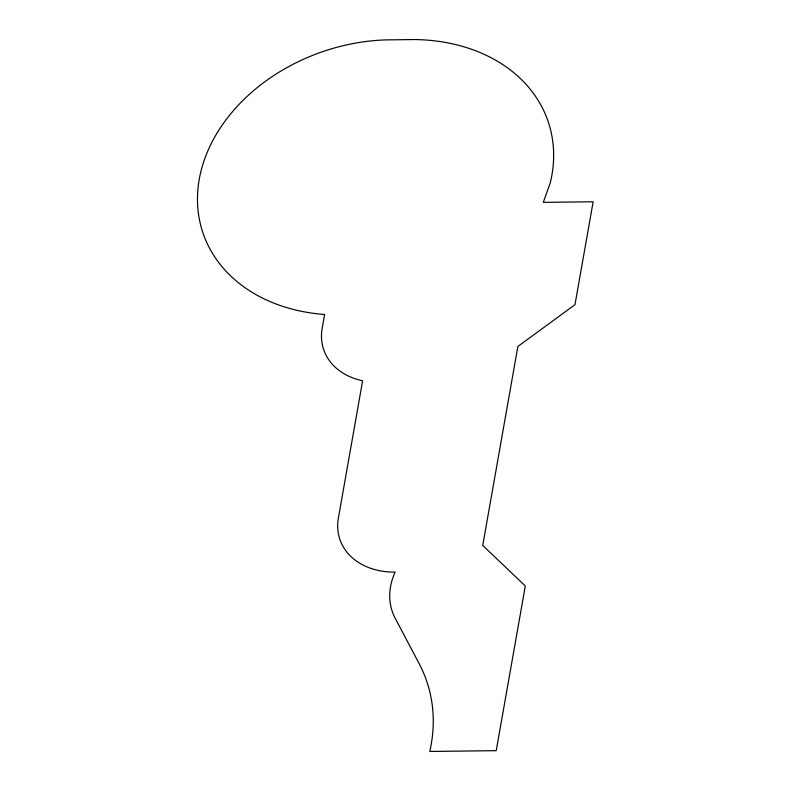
<?xml version="1.0" encoding="UTF-8"?>
<svg xmlns="http://www.w3.org/2000/svg" width="791" height="791" viewBox="0 0 791 791"><rect width="100%" height="100%" fill="white"/><g stroke="black" fill="none" stroke-linecap="round" stroke-linejoin="round"><path stroke-width="1.19" d="M324.607 314.492L322.184 328.216A68.629 53.027 -19 0 0 362.624 380.768L338.39 517.996A68.629 53.027 -19 0 0 395.144 572.101A79.565 61.48 -19 0 0 395.253 618.384L419.161 663.698A202.674 156.618 -19 0 1 429.78 751.45L496.224 750.669L525.303 586.002L482.737 545.424L517.878 346.448L574.978 304.693L593.151 201.774L543.318 202.358L550.338 182.573A172.003 132.918 -19 0 0 414.919 39.55L386.226 39.886A172.042 132.947 -19 0 0 200.321 173.921A172.042 132.947 -19 0 0 324.607 314.492"/></g></svg>
